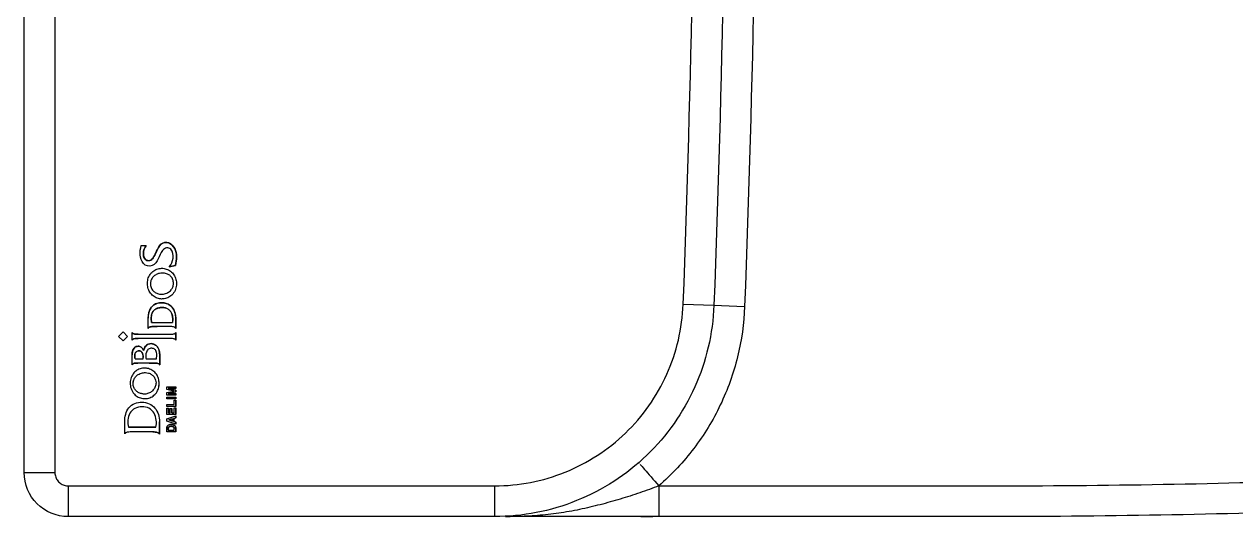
# Model space of a CAD drawing. Extents: x 63834 to 66260, y 58119 to 61549.
# Drawn here: x 64440.8 to 64716.8, y 60142.9 to 60255 of the extents above; entities that cross this region are included whole.
import ezdxf

# ---------------------------------------------------------------- set-up
doc = ezdxf.new("R2010")
doc.units = 0
doc.header["$MEASUREMENT"] = 0
doc.layers.add('1', color=7, linetype='CONTINUOUS')

msp = doc.modelspace()

# ---------------------------------------------------------------- linework, layer by layer
at = {"layer": '1', "color": 7}
for p, q in [((64467.5, 60204.64), (64468.65, 60204.64)), ((64468.65, 60204.64), (64468.65, 60204.64)), ((64475.52, 60201.59), (64475.27, 60200.07)), ((64475.27, 60200.07), (64475.52, 60201.59)), ((64475.52, 60201.59), (64475.52, 60201.59)), ((64475.27, 60200.07), (64473.89, 60199.75)), ((64473.89, 60199.75), (64475.27, 60200.07)), ((64473.89, 60199.75), (64473.89, 60199.75)), ((64475.27, 60200.07), (64475.27, 60200.07)), ((64469.6, 60195.95), (64469.6, 60195.95)), ((64475.52, 60195.92), (64475.52, 60195.92)), ((64590.96, 60191.27), (64597.95, 60191)), ((64597.95, 60191), (64604.95, 60190.74)), ((64469.07, 60185.73), (64469.07, 60188.06)), ((64475.36, 60188.02), (64475.36, 60185.73)), ((64475.36, 60188.02), (64475.37, 60188.02)), ((64475.37, 60185.73), (64475.37, 60188.02)), ((64462.34, 60183.93), (64463.34, 60184.94)), ((64463.34, 60184.94), (64463.35, 60184.94)), ((64463.34, 60184.94), (64464.35, 60183.93)), ((64464.35, 60183.93), (64463.35, 60184.94)), ((64465.41, 60183.03), (64465.41, 60184.84)), ((64465.41, 60184.84), (64465.41, 60184.84)), ((64469.07, 60185.73), (64469.07, 60185.73)), ((64469.86, 60187.12), (64474.61, 60187.12)), ((64474.61, 60187.12), (64474.61, 60187.12)), ((64475.36, 60185.73), (64475.37, 60185.73)), ((64475.36, 60184.84), (64475.36, 60184.84)), ((64475.36, 60184.84), (64475.36, 60183.03)), ((64475.36, 60183.03), (64475.36, 60184.84)), ((64463.34, 60182.93), (64462.34, 60183.93)), ((64464.35, 60183.93), (64463.34, 60182.93)), ((64463.34, 60182.93), (64463.35, 60182.93)), ((64463.35, 60182.93), (64464.35, 60183.93)), ((64464.35, 60183.93), (64464.35, 60183.93)), ((64465.41, 60183.03), (64465.41, 60183.03)), ((64466.76, 60184.42), (64474.02, 60184.42)), ((64474.02, 60183.45), (64466.76, 60183.45)), ((64475.36, 60183.03), (64475.36, 60183.03)), ((64465.41, 60177.43), (64465.41, 60179.69)), ((64467.95, 60178.82), (64467.95, 60179.13)), ((64470.94, 60178.82), (64471.02, 60179.65)), ((64471.71, 60179), (64471.71, 60179)), ((64471.71, 60177.43), (64471.71, 60179)), ((64471.71, 60179), (64471.71, 60177.43)), ((64465.41, 60177.43), (64465.41, 60177.43)), ((64466.07, 60178.82), (64467.95, 60178.82)), ((64468.58, 60178.82), (64470.94, 60178.82)), ((64471.71, 60177.43), (64471.71, 60177.43)), ((64467.52, 60175.55), (64467.52, 60175.55)), ((64465.66, 60173.42), (64465.66, 60173.42)), ((64467.52, 60170.89), (64467.52, 60170.89)), ((64471.55, 60173.21), (64471.55, 60173.21)), ((64473.31, 60171.86), (64473.31, 60172.47)), ((64473.31, 60172.47), (64475.35, 60172.47)), ((64474.92, 60171.49), (64473.31, 60171.86)), ((64473.31, 60171.12), (64474.92, 60171.49)), ((64473.31, 60170.51), (64473.31, 60171.12)), ((64473.64, 60172.08), (64473.64, 60172.08)), ((64473.64, 60172.08), (64473.64, 60172.08)), ((64475.35, 60171.69), (64473.64, 60172.08)), ((64473.96, 60172.08), (64473.64, 60172.08)), ((64473.64, 60172.08), (64475.35, 60171.69)), ((64475.35, 60171.28), (64473.64, 60170.9)), ((64473.64, 60170.9), (64475.35, 60171.28)), ((64473.64, 60170.9), (64473.9, 60170.9)), ((64473.9, 60170.9), (64473.97, 60170.9)), ((64475.35, 60172.08), (64473.96, 60172.08)), ((64473.97, 60170.9), (64475.35, 60170.9)), ((64475.35, 60172.08), (64475.35, 60172.47)), ((64475.35, 60172.47), (64475.35, 60172.08)), ((64475.35, 60172.47), (64475.35, 60172.47)), ((64475.35, 60172.08), (64475.35, 60172.08)), ((64475.35, 60171.69), (64475.35, 60171.28)), ((64475.35, 60171.69), (64475.35, 60171.69)), ((64475.35, 60171.28), (64475.35, 60171.69)), ((64475.35, 60171.28), (64475.35, 60171.28)), ((64475.35, 60170.51), (64475.35, 60170.9)), ((64475.35, 60170.9), (64475.35, 60170.51)), ((64475.35, 60170.9), (64475.35, 60170.9)), ((64475.35, 60170.51), (64473.31, 60170.51)), ((64473.31, 60169.69), (64473.31, 60170.11)), ((64473.31, 60170.11), (64475.35, 60170.11)), ((64475.35, 60169.69), (64473.31, 60169.69)), ((64473.31, 60168.43), (64474.99, 60168.43)), ((64473.31, 60168), (64473.31, 60168.43)), ((64475.35, 60168), (64473.31, 60168)), ((64474.99, 60168.43), (64474.99, 60169.44)), ((64474.99, 60169.44), (64475.35, 60169.44)), ((64475.35, 60170.51), (64475.35, 60170.51)), ((64475.35, 60169.69), (64475.35, 60170.11)), ((64475.35, 60170.11), (64475.35, 60170.11)), ((64475.35, 60170.11), (64475.35, 60169.69)), ((64475.35, 60169.69), (64475.35, 60169.69)), ((64475.35, 60168), (64475.35, 60169.44)), ((64475.35, 60169.44), (64475.35, 60169.44)), ((64475.35, 60169.44), (64475.35, 60168)), ((64475.35, 60168), (64475.35, 60168)), ((64473.31, 60167.59), (64473.67, 60167.59)), ((64473.31, 60166.13), (64473.31, 60167.59)), ((64475.35, 60166.13), (64473.31, 60166.13)), ((64473.31, 60165.14), (64475.35, 60165.86)), ((64473.67, 60167.59), (64473.67, 60166.55)), ((64473.67, 60167.59), (64473.67, 60167.59)), ((64473.67, 60166.55), (64473.67, 60167.59)), ((64473.67, 60166.55), (64474.11, 60166.55)), ((64474.11, 60167.51), (64474.46, 60167.51)), ((64474.11, 60166.55), (64474.11, 60167.51)), ((64474.46, 60166.55), (64474.46, 60167.51)), ((64474.46, 60167.51), (64474.46, 60167.51)), ((64474.46, 60167.51), (64474.46, 60166.55)), ((64474.46, 60166.55), (64474.99, 60166.55)), ((64474.93, 60165.26), (64475.35, 60165.4)), ((64475.35, 60165.4), (64474.93, 60165.26)), ((64474.93, 60164.52), (64474.93, 60165.26)), ((64474.93, 60165.26), (64474.93, 60164.52)), ((64474.93, 60165.26), (64474.93, 60165.26)), ((64474.99, 60166.55), (64474.99, 60167.65)), ((64474.99, 60167.65), (64475.35, 60167.65)), ((64475.35, 60167.65), (64475.35, 60167.65)), ((64475.35, 60166.13), (64475.35, 60167.65)), ((64475.35, 60167.65), (64475.35, 60166.13)), ((64475.35, 60166.13), (64475.35, 60166.13)), ((64475.35, 60165.4), (64475.35, 60165.86)), ((64475.35, 60165.86), (64475.35, 60165.4)), ((64475.35, 60165.86), (64475.35, 60165.86)), ((64475.35, 60165.4), (64475.35, 60165.4)), ((64463.74, 60161.77), (64463.74, 60164.53)), ((64464.58, 60163.23), (64470.85, 60163.23)), ((64470.85, 60163.23), (64464.58, 60163.23)), ((64471.64, 60161.7), (64471.64, 60164.47)), ((64471.64, 60164.47), (64471.64, 60161.7)), ((64471.64, 60164.47), (64471.64, 60164.47)), ((64473.31, 60164.66), (64473.31, 60165.14)), ((64475.35, 60163.94), (64473.31, 60164.66)), ((64473.31, 60162.16), (64473.31, 60163.04)), ((64473.66, 60162.57), (64473.66, 60162.96)), ((64473.66, 60162.96), (64473.66, 60162.57)), ((64473.66, 60162.96), (64473.66, 60162.96)), ((64473.66, 60162.57), (64475, 60162.57)), ((64474.58, 60165.15), (64473.78, 60164.9)), ((64473.78, 60164.9), (64474.58, 60165.15)), ((64474.58, 60164.63), (64473.78, 60164.9)), ((64473.78, 60164.9), (64474.58, 60164.63)), ((64473.78, 60164.9), (64473.78, 60164.9)), ((64474.58, 60164.63), (64474.58, 60165.15)), ((64475.35, 60164.38), (64474.93, 60164.52)), ((64474.93, 60164.52), (64474.93, 60164.52)), ((64474.93, 60164.52), (64475.35, 60164.38)), ((64475, 60162.96), (64475, 60162.96)), ((64475, 60162.57), (64475, 60162.96)), ((64475.35, 60163.94), (64475.35, 60164.38)), ((64475.35, 60164.38), (64475.35, 60164.38)), ((64475.35, 60164.38), (64475.35, 60163.94)), ((64475.35, 60163.94), (64475.35, 60163.94)), ((64475.35, 60163.04), (64475.35, 60163.04)), ((64475.35, 60163.04), (64475.35, 60162.16)), ((64475.35, 60162.16), (64475.35, 60163.04)), ((64470.16, 60162.16), (64465.16, 60162.16)), ((64470.16, 60162.16), (64470.16, 60162.16)), ((64471.64, 60161.7), (64471.64, 60161.7)), ((64475.35, 60162.16), (64473.31, 60162.16)), ((64475.35, 60162.16), (64475.35, 60162.16)), ((64580.81, 60155.18), (64580.9, 60155.07)), ((64440.83, 60152.9), (64447.83, 60152.9)), ((64450.83, 60149.9), (64450.83, 60142.9)), ((64547.99, 60149.9), (64547.99, 60142.9))]:
    msp.add_line(p, q, dxfattribs=at)
for points, knots in [([(64585.4, 60542.9), (64599, 60542.9), (64612.59, 60542.89), (64639.78, 60542.9), (64653.38, 60542.93), (64694.16, 60542.8), (64721.32, 60542.26), (64802.71, 60538.92), (64856.84, 60534.62), (64917.61, 60527.33), (64924.36, 60526.51), (64937.85, 60524.62), (64944.6, 60523.45), (64964.69, 60519.43), (64977.82, 60516.02), (65003.6, 60507.8), (65016.24, 60502.99), (65034.83, 60494.71), (65040.96, 60491.77), (65053.11, 60485.55), (65059.13, 60482.28), (65076.54, 60471.64), (65087.09, 60463.09), (65106.07, 60443.26), (65114.1, 60432.34), (65124.01, 60414.52), (65126.98, 60408.29), (65132.02, 60395.62), (65134.12, 60389.18), (65137.49, 60376.07), (65138.77, 60369.4), (65140.46, 60355.83), (65140.86, 60348.97), (65140.8, 60335.39), (65140.34, 60328.64), (65138.56, 60315.19), (65137.23, 60308.48), (65131.94, 60288.62), (65126.81, 60276.09), (65116.74, 60258.32), (65112.96, 60252.55), (65104.78, 60241.66), (65100.37, 60236.51), (65090.93, 60226.81), (65085.89, 60222.25), (65075.17, 60213.73), (65069.54, 60209.82), (65057.88, 60202.83), (65051.91, 60199.6), (65039.79, 60193.46), (65033.65, 60190.54), (65014.94, 60182.28), (65002.21, 60177.5), (64976.48, 60169.41), (64963.44, 60166.08), (64943.62, 60162.17), (64936.97, 60161.03), (64923.57, 60159.19), (64916.85, 60158.37), (64856.3, 60151.14), (64802.17, 60146.84), (64720.92, 60143.52), (64693.82, 60142.99), (64653.17, 60142.86), (64639.61, 60142.9), (64612.51, 60142.9), (64598.96, 60142.9), (64585.4, 60142.9)], [0, 0, 0, 0, 0.03125, 0.03125, 0.0625, 0.0625, 0.125, 0.125, 0.25, 0.25, 0.265625, 0.265625, 0.28125, 0.28125, 0.3125, 0.3125, 0.34375, 0.34375, 0.359375, 0.359375, 0.375, 0.375, 0.40625, 0.40625, 0.4375, 0.4375, 0.453125, 0.453125, 0.46875, 0.46875, 0.484375, 0.484375, 0.5, 0.5, 0.515625, 0.515625, 0.53125, 0.53125, 0.5625, 0.5625, 0.578125, 0.578125, 0.59375, 0.59375, 0.609375, 0.609375, 0.625, 0.625, 0.640625, 0.640625, 0.65625, 0.65625, 0.6875, 0.6875, 0.71875, 0.71875, 0.734375, 0.734375, 0.75, 0.75, 0.875, 0.875, 0.9375, 0.9375, 0.96875, 0.96875, 1, 1, 1, 1]), ([(64585.4, 60149.9), (64598.73, 60149.9), (64612.05, 60149.9), (64638.69, 60149.9), (64652.02, 60149.86), (64691.98, 60149.97), (64718.62, 60150.47), (64798.5, 60153.63), (64851.69, 60157.79), (64917.87, 60165.51), (64931.1, 60167.05), (64957.17, 60171.83), (64970.03, 60174.93), (64995.41, 60182.55), (65007.93, 60187.07), (65026.44, 60194.95), (65032.52, 60197.74), (65044.51, 60203.65), (65050.43, 60206.74), (65062.02, 60213.37), (65067.66, 60216.98), (65078.43, 60225.11), (65083.51, 60229.48), (65093.01, 60238.83), (65097.45, 60243.8), (65105.67, 60254.33), (65109.48, 60259.95), (65119.65, 60277.29), (65124.83, 60289.56), (65130.18, 60309.02), (65131.53, 60315.63), (65133.33, 60328.85), (65133.8, 60335.49), (65133.86, 60348.84), (65133.45, 60355.59), (65131.75, 60368.92), (65130.47, 60375.47), (65127.06, 60388.34), (65124.94, 60394.66), (65119.84, 60407.08), (65116.85, 60413.16), (65110.19, 60424.73), (65106.5, 60430.27), (65098.4, 60440.87), (65093.97, 60445.94), (65084.45, 60455.46), (65079.42, 60459.87), (65068.85, 60467.98), (65063.29, 60471.65), (65051.7, 60478.38), (65045.73, 60481.52), (65033.74, 60487.48), (65027.68, 60490.29), (65009.32, 60498.19), (64996.83, 60502.76), (64971.38, 60510.51), (64958.4, 60513.69), (64931.95, 60518.63), (64918.67, 60520.19), (64852.28, 60527.96), (64799.05, 60532.13), (64719.03, 60535.32), (64692.33, 60535.82), (64652.24, 60535.93), (64638.87, 60535.9), (64612.13, 60535.89), (64598.77, 60535.9), (64585.4, 60535.9)], [0, 0, 0, 0, 0.03125, 0.03125, 0.0625, 0.0625, 0.125, 0.125, 0.25, 0.25, 0.28125, 0.28125, 0.3125, 0.3125, 0.34375, 0.34375, 0.359375, 0.359375, 0.375, 0.375, 0.390625, 0.390625, 0.40625, 0.40625, 0.421875, 0.421875, 0.4375, 0.4375, 0.46875, 0.46875, 0.484375, 0.484375, 0.5, 0.5, 0.515625, 0.515625, 0.53125, 0.53125, 0.546875, 0.546875, 0.5625, 0.5625, 0.578125, 0.578125, 0.59375, 0.59375, 0.609375, 0.609375, 0.625, 0.625, 0.640625, 0.640625, 0.65625, 0.65625, 0.6875, 0.6875, 0.71875, 0.71875, 0.75, 0.75, 0.875, 0.875, 0.9375, 0.9375, 0.96875, 0.96875, 1, 1, 1, 1]), ([(64440.83, 60152.9), (64440.83, 60157.56), (64440.83, 60162.23), (64440.83, 60185.56), (64440.83, 60204.23), (64440.83, 60297.56), (64440.83, 60372.23), (64440.83, 60475.56), (64440.83, 60504.23), (64440.83, 60532.9)], [0, 0, 0, 0, 0.036842, 0.036842, 0.184211, 0.184211, 0.773684, 0.773684, 1, 1, 1, 1]), ([(64447.83, 60532.9), (64447.83, 60528.23), (64447.83, 60523.56), (64447.83, 60500.23), (64447.83, 60481.56), (64447.83, 60388.23), (64447.83, 60313.56), (64447.83, 60210.23), (64447.83, 60181.56), (64447.83, 60152.9)], [0, 0, 0, 0, 0.036842, 0.036842, 0.184211, 0.184211, 0.773684, 0.773684, 1, 1, 1, 1]), ([(64473.89, 60199.75), (64474.34, 60200.32), (64474.64, 60201), (64474.86, 60202.42), (64474.74, 60203.23), (64473.98, 60204.01), (64473.61, 60204.14), (64472.89, 60204.04), (64472.58, 60203.8), (64471.92, 60202.93), (64471.69, 60202.23), (64471.06, 60200.93), (64470.63, 60200.27), (64469.27, 60199.79), (64468.45, 60199.97), (64467.49, 60201.06), (64467.31, 60201.8), (64467.21, 60203.24), (64467.29, 60203.95), (64467.5, 60204.64)], [0, 0, 0, 0, 0.125, 0.125, 0.25, 0.25, 0.3125, 0.3125, 0.375, 0.375, 0.5, 0.5, 0.625, 0.625, 0.75, 0.75, 0.875, 0.875, 1, 1, 1, 1]), ([(64468.65, 60204.64), (64468.22, 60204.15), (64468, 60203.51), (64467.96, 60202.55), (64468, 60202.22), (64468.24, 60201.62), (64468.45, 60201.34), (64469.06, 60201.11), (64469.41, 60201.15), (64469.97, 60201.48), (64470.16, 60201.75), (64470.66, 60202.57), (64470.89, 60203.17), (64471.46, 60204.31), (64471.8, 60204.89), (64472.94, 60205.47), (64473.66, 60205.34), (64474.72, 60204.63), (64475.1, 60204.08), (64475.52, 60202.87), (64475.52, 60202.23), (64475.52, 60201.59)], [0, 0, 0, 0, 0.125, 0.125, 0.1875, 0.1875, 0.25, 0.25, 0.3125, 0.3125, 0.375, 0.375, 0.5, 0.5, 0.625, 0.625, 0.75, 0.75, 0.875, 0.875, 1, 1, 1, 1]), ([(64475.52, 60201.59), (64475.52, 60202.22), (64475.52, 60202.86), (64475.1, 60204.07), (64474.73, 60204.62), (64473.66, 60205.34), (64472.95, 60205.47), (64471.8, 60204.89), (64471.45, 60204.3), (64470.88, 60203.15), (64470.65, 60202.54), (64470.15, 60201.73), (64469.95, 60201.46), (64469.39, 60201.14), (64469.04, 60201.11), (64468.44, 60201.35), (64468.23, 60201.63), (64468, 60202.24), (64467.96, 60202.56), (64468, 60203.52), (64468.22, 60204.15), (64468.65, 60204.64)], [0, 0, 0, 0, 0.125, 0.125, 0.25, 0.25, 0.375, 0.375, 0.5, 0.5, 0.625, 0.625, 0.6875, 0.6875, 0.75, 0.75, 0.8125, 0.8125, 0.875, 0.875, 1, 1, 1, 1]), ([(64468.91, 60196.01), (64468.91, 60196.42), (64468.97, 60196.84), (64469.24, 60197.6), (64469.44, 60197.97), (64469.95, 60198.57), (64470.25, 60198.82), (64470.89, 60199.18), (64471.23, 60199.31), (64471.94, 60199.44), (64472.32, 60199.45), (64473.03, 60199.33), (64473.38, 60199.22), (64474.02, 60198.88), (64474.32, 60198.65), (64474.83, 60198.1), (64475.04, 60197.78), (64475.35, 60197.1), (64475.45, 60196.72), (64475.49, 60196.34), (64475.51, 60196.2), (64475.52, 60196.06), (64475.52, 60195.92)], [0, 0, 0, 0, 0.115359, 0.115359, 0.230656, 0.230656, 0.337768, 0.337768, 0.438708, 0.438708, 0.542115, 0.542115, 0.642783, 0.642783, 0.747685, 0.747685, 0.852745, 0.852745, 0.96082, 0.96082, 0.96082, 1, 1, 1, 1]), ([(64474.83, 60195.97), (64474.83, 60196.26), (64474.78, 60196.55), (64474.59, 60197.1), (64474.44, 60197.36), (64474.08, 60197.76), (64473.87, 60197.92), (64473.39, 60198.17), (64473.1, 60198.26), (64472.52, 60198.35), (64472.22, 60198.35), (64471.57, 60198.27), (64471.22, 60198.17), (64470.65, 60197.87), (64470.41, 60197.7), (64470.02, 60197.3), (64469.86, 60197.05), (64469.66, 60196.56), (64469.61, 60196.31), (64469.6, 60196.02), (64469.6, 60195.99), (64469.6, 60195.95)], [0, 0, 0, 0, 0.110502, 0.110502, 0.220198, 0.220198, 0.316505, 0.316505, 0.427687, 0.427687, 0.540161, 0.540161, 0.676053, 0.676053, 0.783806, 0.783806, 0.892481, 0.892481, 0.986007, 0.986007, 1, 1, 1, 1]), ([(64472.34, 60198.34), (64472.2, 60198.34), (64472.06, 60198.33), (64471.57, 60198.27), (64471.22, 60198.17), (64470.65, 60197.87), (64470.41, 60197.7), (64470.02, 60197.3), (64469.86, 60197.05), (64469.66, 60196.56), (64469.61, 60196.31), (64469.6, 60196.02), (64469.6, 60195.99), (64469.6, 60195.95)], [0, 0, 0, 0, 0.10214, 0.10214, 0.367477, 0.367477, 0.577869, 0.577869, 0.790063, 0.790063, 0.972679, 0.972679, 1, 1, 1, 1]), ([(64472.17, 60199.43), (64472.34, 60199.43), (64472.51, 60199.42), (64473.03, 60199.33), (64473.38, 60199.22), (64474.02, 60198.88), (64474.32, 60198.65), (64474.83, 60198.1), (64475.04, 60197.78), (64475.35, 60197.1), (64475.45, 60196.72), (64475.49, 60196.34), (64475.51, 60196.2), (64475.52, 60196.06), (64475.52, 60195.92)], [0, 0, 0, 0, 0.095473, 0.095473, 0.294336, 0.294336, 0.501566, 0.501566, 0.709106, 0.709106, 0.922602, 0.922602, 0.922602, 1, 1, 1, 1]), ([(64475.52, 60195.92), (64475.52, 60195.49), (64475.44, 60195.06), (64475.16, 60194.26), (64474.95, 60193.88), (64474.42, 60193.26), (64474.11, 60193.01), (64473.45, 60192.66), (64473.1, 60192.54), (64472.39, 60192.42), (64472.01, 60192.42), (64471.3, 60192.56), (64470.96, 60192.68), (64470.33, 60193.03), (64470.04, 60193.27), (64469.55, 60193.81), (64469.35, 60194.14), (64469.05, 60194.83), (64468.96, 60195.21), (64468.92, 60195.6), (64468.91, 60195.74), (64468.9, 60195.88), (64468.91, 60196.01)], [0, 0, 0, 0, 0.119175, 0.119175, 0.238401, 0.238401, 0.346691, 0.346691, 0.446555, 0.446555, 0.549643, 0.549643, 0.648681, 0.648681, 0.7503, 0.7503, 0.854056, 0.854056, 0.961514, 0.961514, 0.961514, 1, 1, 1, 1]), ([(64469.6, 60195.95), (64469.6, 60195.65), (64469.65, 60195.35), (64469.85, 60194.78), (64470, 60194.52), (64470.37, 60194.11), (64470.58, 60193.95), (64471.07, 60193.69), (64471.36, 60193.6), (64471.96, 60193.52), (64472.26, 60193.52), (64472.89, 60193.61), (64473.22, 60193.72), (64473.81, 60194.04), (64474.09, 60194.26), (64474.46, 60194.71), (64474.6, 60194.93), (64474.78, 60195.42), (64474.83, 60195.7), (64474.83, 60195.97)], [0, 0, 0, 0, 0.113108, 0.113108, 0.225249, 0.225249, 0.322278, 0.322278, 0.434429, 0.434429, 0.547634, 0.547634, 0.67512, 0.67512, 0.802224, 0.802224, 0.897215, 0.897215, 1, 1, 1, 1]), ([(64469.6, 60195.95), (64469.6, 60195.65), (64469.65, 60195.35), (64469.85, 60194.78), (64470, 60194.52), (64470.37, 60194.11), (64470.58, 60193.95), (64471.07, 60193.69), (64471.37, 60193.6), (64471.8, 60193.54), (64471.95, 60193.53), (64472.1, 60193.53)], [0, 0, 0, 0, 0.231092, 0.231092, 0.460207, 0.460207, 0.658448, 0.658448, 0.887584, 0.887584, 1, 1, 1, 1]), ([(64475.52, 60195.92), (64475.52, 60195.49), (64475.45, 60195.06), (64475.16, 60194.26), (64474.95, 60193.88), (64474.42, 60193.26), (64474.11, 60193.01), (64473.45, 60192.66), (64473.1, 60192.54), (64472.58, 60192.45), (64472.4, 60192.44), (64472.23, 60192.44)], [0, 0, 0, 0, 0.240589, 0.240589, 0.48128, 0.48128, 0.699894, 0.699894, 0.901499, 0.901499, 1, 1, 1, 1]), ([(64475.37, 60188.02), (64475.37, 60188.46), (64475.31, 60188.91), (64475.07, 60189.69), (64474.9, 60190.04), (64474.46, 60190.65), (64474.18, 60190.92), (64473.57, 60191.3), (64473.26, 60191.43), (64472.6, 60191.58), (64472.26, 60191.6), (64471.93, 60191.58), (64471.53, 60191.56), (64471.13, 60191.47), (64470.46, 60191.15), (64470.16, 60190.93), (64469.93, 60190.67), (64469.73, 60190.45), (64469.56, 60190.19), (64469.26, 60189.53), (64469.15, 60189.09), (64469.1, 60188.66), (64469.08, 60188.46), (64469.07, 60188.26), (64469.07, 60188.06)], [0, 0, 0, 0, 0.125283, 0.125283, 0.231026, 0.231026, 0.33771, 0.33771, 0.431815, 0.431815, 0.526318, 0.526318, 0.526318, 0.638022, 0.638022, 0.737684, 0.737684, 0.737684, 0.821655, 0.821655, 0.944011, 0.944011, 0.944011, 1, 1, 1, 1]), ([(64469.07, 60188.06), (64469.07, 60188.96), (64469.27, 60189.87), (64470.4, 60191.26), (64471.31, 60191.6), (64473.09, 60191.58), (64473.97, 60191.2), (64475.13, 60189.82), (64475.36, 60188.91), (64475.36, 60188.02)], [0, 0, 0, 0, 0.25, 0.25, 0.5, 0.5, 0.75, 0.75, 1, 1, 1, 1]), ([(64474.61, 60187.12), (64474.69, 60187.51), (64474.7, 60187.92), (64474.6, 60188.63), (64474.51, 60188.96), (64474.26, 60189.48), (64474.12, 60189.69), (64473.76, 60190.04), (64473.55, 60190.19), (64473.11, 60190.39), (64472.88, 60190.45), (64472.28, 60190.53), (64471.88, 60190.51), (64471.27, 60190.37), (64471.02, 60190.29), (64470.59, 60190.04), (64470.4, 60189.87), (64470.11, 60189.5), (64470.01, 60189.3), (64469.82, 60188.79), (64469.77, 60188.46), (64469.75, 60187.79), (64469.79, 60187.45), (64469.86, 60187.12)], [0, 0, 0, 0, 0.123458, 0.123458, 0.225147, 0.225147, 0.302548, 0.302548, 0.380475, 0.380475, 0.451832, 0.451832, 0.570881, 0.570881, 0.648066, 0.648066, 0.726311, 0.726311, 0.792909, 0.792909, 0.895153, 0.895153, 1, 1, 1, 1]), ([(64469.86, 60187.12), (64469.78, 60187.47), (64469.75, 60187.84), (64469.79, 60188.57), (64469.86, 60188.94), (64470.01, 60189.27), (64470.1, 60189.47), (64470.22, 60189.66), (64470.53, 60189.98), (64470.71, 60190.12), (64471.15, 60190.34), (64471.43, 60190.42), (64472.09, 60190.52), (64472.5, 60190.52), (64472.88, 60190.44), (64473.11, 60190.39), (64473.35, 60190.3), (64473.76, 60190.05), (64473.94, 60189.88), (64474.24, 60189.51), (64474.36, 60189.3), (64474.58, 60188.76), (64474.65, 60188.41), (64474.69, 60187.75), (64474.67, 60187.43), (64474.61, 60187.12)], [0, 0, 0, 0, 0.113043, 0.113043, 0.227076, 0.227076, 0.227076, 0.295596, 0.295596, 0.364319, 0.364319, 0.450402, 0.450402, 0.572718, 0.572718, 0.572718, 0.64731, 0.64731, 0.722239, 0.722239, 0.793861, 0.793861, 0.903027, 0.903027, 1, 1, 1, 1]), ([(64547.99, 60149.9), (64550.76, 60149.9), (64553.48, 60150.16), (64558.85, 60151.2), (64561.51, 60151.99), (64566.62, 60154.05), (64569.04, 60155.3), (64573.64, 60158.28), (64575.83, 60160.01), (64579.77, 60163.81), (64581.55, 60165.88), (64584.72, 60170.38), (64586.1, 60172.8), (64589.45, 60180.27), (64590.75, 60185.73), (64590.96, 60191.27)], [0, 0, 0, 0, 0.125, 0.125, 0.25, 0.25, 0.375, 0.375, 0.5, 0.5, 0.625, 0.625, 0.75, 0.75, 1, 1, 1, 1]), ([(64597.95, 60191), (64597.71, 60184.56), (64596.2, 60178.22), (64592.3, 60169.52), (64590.7, 60166.71), (64587.02, 60161.48), (64584.95, 60159.08), (64580.36, 60154.66), (64577.81, 60152.64), (64572.47, 60149.18), (64569.65, 60147.72), (64563.71, 60145.33), (64560.61, 60144.41), (64554.38, 60143.21), (64551.21, 60142.9), (64547.99, 60142.9)], [0, 0, 0, 0, 0.25, 0.25, 0.375, 0.375, 0.5, 0.5, 0.625, 0.625, 0.75, 0.75, 0.875, 0.875, 1, 1, 1, 1]), ([(64604.95, 60190.74), (64604.8, 60186.83), (64604.25, 60183), (64602.41, 60175.51), (64601.08, 60171.8), (64597.74, 60164.81), (64595.73, 60161.52), (64591.04, 60155.34), (64588.35, 60152.46), (64585.4, 60149.9)], [0, 0, 0, 0, 0.25, 0.25, 0.5, 0.5, 0.75, 0.75, 1, 1, 1, 1]), ([(64466.76, 60184.42), (64466.54, 60184.42), (64466.31, 60184.41), (64465.97, 60184.45), (64465.85, 60184.48), (64465.67, 60184.56), (64465.61, 60184.59), (64465.5, 60184.69), (64465.46, 60184.75), (64465.42, 60184.82), (64465.42, 60184.83), (64465.41, 60184.84)], [0, 0, 0, 0, 0.451156, 0.451156, 0.69448, 0.69448, 0.83659, 0.83659, 0.980456, 0.980456, 1, 1, 1, 1]), ([(64465.41, 60184.84), (64465.44, 60184.78), (64465.48, 60184.72), (64465.57, 60184.63), (64465.62, 60184.59), (64465.77, 60184.51), (64465.87, 60184.48), (64466.1, 60184.43), (64466.23, 60184.42), (64466.5, 60184.41), (64466.63, 60184.42), (64466.76, 60184.42)], [0, 0, 0, 0, 0.130992, 0.130992, 0.261486, 0.261486, 0.470268, 0.470268, 0.733459, 0.733459, 1, 1, 1, 1]), ([(64469.07, 60185.73), (64469.09, 60185.78), (64469.12, 60185.84), (64469.19, 60185.93), (64469.24, 60185.97), (64469.36, 60186.04), (64469.44, 60186.07), (64469.8, 60186.17), (64470.11, 60186.15), (64470.64, 60186.15), (64470.87, 60186.15), (64471.11, 60186.15)], [0, 0, 0, 0, 0.07938, 0.07938, 0.158794, 0.158794, 0.272717, 0.272717, 0.677052, 0.677052, 1, 1, 1, 1]), ([(64475.36, 60185.73), (64475.2, 60185.95), (64474.94, 60186.1), (64474.39, 60186.17), (64474.12, 60186.15), (64473.3, 60186.15), (64472.2, 60186.15), (64471.1, 60186.15), (64470.28, 60186.15), (64470, 60186.16), (64469.46, 60186.1), (64469.16, 60185.99), (64469.07, 60185.73)], [0, 0, 0, 0, 0.125, 0.125, 0.25, 0.25, 0.5, 0.75, 0.75, 0.875, 0.875, 1, 1, 1, 1]), ([(64474.02, 60184.42), (64474.24, 60184.42), (64474.47, 60184.41), (64474.81, 60184.45), (64474.93, 60184.48), (64475.1, 60184.56), (64475.17, 60184.59), (64475.27, 60184.69), (64475.32, 60184.75), (64475.35, 60184.82), (64475.36, 60184.83), (64475.36, 60184.84)], [0, 0, 0, 0, 0.450644, 0.450644, 0.693935, 0.693935, 0.83644, 0.83644, 0.980614, 0.980614, 1, 1, 1, 1]), ([(64466.76, 60183.45), (64466.54, 60183.45), (64466.31, 60183.46), (64465.97, 60183.42), (64465.85, 60183.39), (64465.67, 60183.31), (64465.61, 60183.28), (64465.51, 60183.18), (64465.46, 60183.12), (64465.42, 60183.05), (64465.42, 60183.04), (64465.41, 60183.03)], [0, 0, 0, 0, 0.450015, 0.450015, 0.6923, 0.6923, 0.832974, 0.832974, 0.975164, 0.975164, 1, 1, 1, 1]), ([(64465.41, 60183.03), (64465.44, 60183.09), (64465.48, 60183.14), (64465.57, 60183.24), (64465.62, 60183.28), (64465.76, 60183.36), (64465.86, 60183.39), (64466.09, 60183.44), (64466.22, 60183.45), (64466.49, 60183.45), (64466.63, 60183.45), (64466.76, 60183.45)], [0, 0, 0, 0, 0.131748, 0.131748, 0.26324, 0.26324, 0.464261, 0.464261, 0.730386, 0.730386, 1, 1, 1, 1]), ([(64468.04, 60180.72), (64468.1, 60180.98), (64468.19, 60181.22), (64468.42, 60181.61), (64468.54, 60181.77), (64468.84, 60182.03), (64469.01, 60182.13), (64469.36, 60182.25), (64469.53, 60182.27), (64469.89, 60182.28), (64470.08, 60182.25), (64470.43, 60182.13), (64470.6, 60182.05), (64470.91, 60181.82), (64471.06, 60181.67), (64471.32, 60181.33), (64471.44, 60181.11), (64471.64, 60180.56), (64471.68, 60180.2), (64471.7, 60179.84), (64471.71, 60179.56), (64471.71, 60179.28), (64471.71, 60179)], [0, 0, 0, 0, 0.113898, 0.113898, 0.199854, 0.199854, 0.286685, 0.286685, 0.362277, 0.362277, 0.444347, 0.444347, 0.525313, 0.525313, 0.614755, 0.614755, 0.718987, 0.718987, 0.876318, 0.876318, 0.876318, 1, 1, 1, 1]), ([(64471.71, 60179), (64471.71, 60179.46), (64471.72, 60179.92), (64471.6, 60180.65), (64471.52, 60180.92), (64471.27, 60181.42), (64471.1, 60181.64), (64470.73, 60181.96), (64470.55, 60182.08), (64470.16, 60182.23), (64469.95, 60182.28), (64469.56, 60182.28), (64469.37, 60182.25), (64469.02, 60182.13), (64468.85, 60182.03), (64468.57, 60181.8), (64468.46, 60181.67), (64468.23, 60181.32), (64468.13, 60181.08), (64468.06, 60180.8), (64468.05, 60180.76), (64468.04, 60180.72)], [0, 0, 0, 0, 0.202849, 0.202849, 0.325183, 0.325183, 0.448823, 0.448823, 0.540835, 0.540835, 0.633633, 0.633633, 0.714685, 0.714685, 0.797631, 0.797631, 0.872726, 0.872726, 0.983263, 0.983263, 1, 1, 1, 1]), ([(64475.36, 60183.03), (64475.34, 60183.09), (64475.3, 60183.14), (64475.22, 60183.24), (64475.16, 60183.27), (64475.02, 60183.35), (64474.93, 60183.38), (64474.7, 60183.43), (64474.56, 60183.44), (64474.29, 60183.45), (64474.16, 60183.45), (64474.02, 60183.45)], [0, 0, 0, 0, 0.126575, 0.126575, 0.252688, 0.252688, 0.453282, 0.453282, 0.724703, 0.724703, 1, 1, 1, 1]), ([(64468.04, 60180.72), (64467.95, 60180.95), (64467.82, 60181.17), (64467.55, 60181.43), (64467.45, 60181.51), (64467.21, 60181.62), (64467.08, 60181.66), (64466.83, 60181.68), (64466.7, 60181.68), (64466.42, 60181.63), (64466.27, 60181.58), (64466.03, 60181.42), (64465.93, 60181.33), (64465.73, 60181.09), (64465.65, 60180.93), (64465.48, 60180.49), (64465.44, 60180.2), (64465.42, 60179.84), (64465.41, 60179.76), (64465.41, 60179.69)], [0, 0, 0, 0, 0.168217, 0.168217, 0.256663, 0.256663, 0.345343, 0.345343, 0.433216, 0.433216, 0.539565, 0.539565, 0.628875, 0.628875, 0.751172, 0.751172, 0.949067, 0.949067, 1, 1, 1, 1]), ([(64465.41, 60179.69), (64465.41, 60180.07), (64465.46, 60180.46), (64465.6, 60180.81), (64465.66, 60180.95), (64465.74, 60181.09), (64465.93, 60181.33), (64466.05, 60181.44), (64466.3, 60181.59), (64466.43, 60181.64), (64466.7, 60181.68), (64466.83, 60181.68), (64467.09, 60181.65), (64467.22, 60181.62), (64467.45, 60181.51), (64467.55, 60181.43), (64467.77, 60181.21), (64467.88, 60181.05), (64467.99, 60180.84), (64468.02, 60180.78), (64468.04, 60180.72)], [0, 0, 0, 0, 0.263107, 0.263107, 0.263107, 0.367995, 0.367995, 0.474406, 0.474406, 0.568675, 0.568675, 0.657641, 0.657641, 0.745294, 0.745294, 0.833032, 0.833032, 0.957956, 0.957956, 1, 1, 1, 1]), ([(64466.07, 60178.82), (64466.05, 60179.05), (64466.02, 60179.28), (64466, 60179.51), (64465.99, 60179.63), (64466, 60179.76), (64466.07, 60180), (64466.12, 60180.12), (64466.25, 60180.32), (64466.34, 60180.41), (64466.53, 60180.53), (64466.63, 60180.58), (64466.84, 60180.63), (64466.94, 60180.64), (64467.13, 60180.64), (64467.21, 60180.62), (64467.37, 60180.56), (64467.44, 60180.52), (64467.58, 60180.4), (64467.64, 60180.31), (64467.78, 60180.08), (64467.84, 60179.92), (64467.93, 60179.55), (64467.95, 60179.34), (64467.95, 60179.13)], [0, 0, 0, 0, 0.15652, 0.15652, 0.15652, 0.242309, 0.242309, 0.328348, 0.328348, 0.411544, 0.411544, 0.484395, 0.484395, 0.557133, 0.557133, 0.613359, 0.613359, 0.669777, 0.669777, 0.740345, 0.740345, 0.855757, 0.855757, 1, 1, 1, 1]), ([(64467.95, 60179.13), (64467.95, 60179.43), (64467.91, 60179.73), (64467.8, 60180), (64467.77, 60180.1), (64467.72, 60180.19), (64467.6, 60180.37), (64467.52, 60180.45), (64467.37, 60180.56), (64467.3, 60180.59), (64467.14, 60180.63), (64467.06, 60180.64), (64466.86, 60180.64), (64466.73, 60180.61), (64466.51, 60180.52), (64466.4, 60180.46), (64466.24, 60180.3), (64466.18, 60180.21), (64466.08, 60180.03), (64466.04, 60179.92), (64466, 60179.69), (64466, 60179.56), (64466.03, 60179.23), (64466.05, 60179.03), (64466.07, 60178.82)], [0, 0, 0, 0, 0.203144, 0.203144, 0.203144, 0.275655, 0.275655, 0.349347, 0.349347, 0.403872, 0.403872, 0.458146, 0.458146, 0.54365, 0.54365, 0.62697, 0.62697, 0.698119, 0.698119, 0.77341, 0.77341, 0.85808, 0.85808, 1, 1, 1, 1]), ([(64471.02, 60179.65), (64471.04, 60179.85), (64471.03, 60180.06), (64470.95, 60180.41), (64470.9, 60180.55), (64470.75, 60180.79), (64470.67, 60180.89), (64470.48, 60181.04), (64470.37, 60181.11), (64470.14, 60181.19), (64470.02, 60181.21), (64469.77, 60181.23), (64469.62, 60181.22), (64469.37, 60181.15), (64469.25, 60181.09), (64469.05, 60180.95), (64468.96, 60180.87), (64468.78, 60180.64), (64468.71, 60180.48), (64468.57, 60180.1), (64468.54, 60179.86), (64468.54, 60179.63), (64468.54, 60179.36), (64468.56, 60179.09), (64468.58, 60178.82)], [0, 0, 0, 0, 0.11547, 0.11547, 0.20048, 0.20048, 0.269847, 0.269847, 0.339509, 0.339509, 0.405587, 0.405587, 0.484779, 0.484779, 0.553625, 0.553625, 0.62226, 0.62226, 0.717352, 0.717352, 0.849613, 0.849613, 0.849613, 1, 1, 1, 1]), ([(64466.75, 60177.85), (64466.53, 60177.85), (64466.3, 60177.86), (64465.96, 60177.82), (64465.84, 60177.79), (64465.67, 60177.71), (64465.61, 60177.68), (64465.5, 60177.58), (64465.46, 60177.52), (64465.42, 60177.45), (64465.42, 60177.44), (64465.41, 60177.43)], [0, 0, 0, 0, 0.44969, 0.44969, 0.692173, 0.692173, 0.833586, 0.833586, 0.976489, 0.976489, 1, 1, 1, 1]), ([(64465.41, 60177.43), (64465.44, 60177.49), (64465.48, 60177.54), (64465.57, 60177.64), (64465.62, 60177.68), (64465.76, 60177.76), (64465.86, 60177.79), (64466.09, 60177.84), (64466.22, 60177.85), (64466.49, 60177.85), (64466.62, 60177.85), (64466.75, 60177.85)], [0, 0, 0, 0, 0.132724, 0.132724, 0.265186, 0.265186, 0.46758, 0.46758, 0.73205, 0.73205, 1, 1, 1, 1]), ([(64471.55, 60173.21), (64471.57, 60173.58), (64471.53, 60173.96), (64471.32, 60174.67), (64471.16, 60175.02), (64470.72, 60175.62), (64470.45, 60175.89), (64469.85, 60176.32), (64469.5, 60176.48), (64468.79, 60176.69), (64468.41, 60176.73), (64467.67, 60176.68), (64467.3, 60176.6), (64466.62, 60176.31), (64466.31, 60176.11), (64466.03, 60175.87)], [0, 0, 0, 0, 0.143386, 0.143386, 0.286773, 0.286773, 0.430159, 0.430159, 0.573546, 0.573546, 0.716932, 0.716932, 0.860319, 0.860319, 1, 1, 1, 1]), ([(64471.71, 60177.43), (64471.68, 60177.49), (64471.64, 60177.54), (64471.55, 60177.64), (64471.5, 60177.68), (64471.35, 60177.76), (64471.25, 60177.79), (64470.79, 60177.88), (64470.42, 60177.85), (64469.5, 60177.85), (64468.95, 60177.85), (64467.85, 60177.85), (64467.3, 60177.85), (64466.75, 60177.85)], [0, 0, 0, 0, 0.038204, 0.038204, 0.076289, 0.076289, 0.136577, 0.136577, 0.352182, 0.352182, 0.676091, 0.676091, 1, 1, 1, 1]), ([(64471.55, 60173.21), (64471.57, 60173.58), (64471.53, 60173.96), (64471.32, 60174.67), (64471.16, 60175.02), (64470.73, 60175.62), (64470.45, 60175.89), (64469.85, 60176.32), (64469.5, 60176.48), (64468.85, 60176.67), (64468.55, 60176.71), (64468.24, 60176.71)], [0, 0, 0, 0, 0.207494, 0.207494, 0.414987, 0.414987, 0.622481, 0.622481, 0.829974, 0.829974, 1, 1, 1, 1]), ([(64469.29, 60177.85), (64469.57, 60177.85), (64469.85, 60177.85), (64470.32, 60177.85), (64470.51, 60177.85), (64470.89, 60177.85), (64471.09, 60177.83), (64471.34, 60177.76), (64471.41, 60177.73), (64471.54, 60177.65), (64471.6, 60177.59), (64471.67, 60177.5), (64471.69, 60177.46), (64471.71, 60177.43)], [0, 0, 0, 0, 0.325851, 0.325851, 0.548935, 0.548935, 0.77452, 0.77452, 0.863226, 0.863226, 0.953527, 0.953527, 1, 1, 1, 1]), ([(64466.03, 60175.87), (64465.74, 60175.58), (64465.5, 60175.23), (64465.14, 60174.47), (64465.03, 60174.06), (64464.94, 60173.23), (64464.97, 60172.8), (64465.17, 60171.99), (64465.34, 60171.6), (64465.56, 60171.25), (64465.72, 60171.01), (64465.9, 60170.78), (64466.11, 60170.58)], [0, 0, 0, 0, 0.213565, 0.213565, 0.427131, 0.427131, 0.640696, 0.640696, 0.854262, 0.854262, 0.854262, 1, 1, 1, 1]), ([(64465.66, 60173.42), (64465.69, 60173.69), (64465.76, 60173.96), (64465.99, 60174.46), (64466.15, 60174.69), (64466.54, 60175.08), (64466.76, 60175.24), (64467.17, 60175.44), (64467.34, 60175.51), (64467.52, 60175.55)], [0, 0, 0, 0, 0.273762, 0.273762, 0.547524, 0.547524, 0.821286, 0.821286, 1, 1, 1, 1]), ([(64465.66, 60173.42), (64465.68, 60173.69), (64465.76, 60173.96), (64465.99, 60174.46), (64466.15, 60174.69), (64466.54, 60175.08), (64466.76, 60175.24), (64467.17, 60175.44), (64467.34, 60175.51), (64467.52, 60175.55)], [0, 0, 0, 0, 0.273762, 0.273762, 0.547524, 0.547524, 0.821286, 0.821286, 1, 1, 1, 1]), ([(64467.52, 60175.55), (64467.82, 60175.64), (64468.15, 60175.69), (64468.69, 60175.67), (64468.91, 60175.63), (64469.12, 60175.58)], [0, 0, 0, 0, 0.596134, 0.596134, 1, 1, 1, 1]), ([(64469.12, 60175.58), (64469.38, 60175.51), (64469.62, 60175.39), (64470.06, 60175.09), (64470.25, 60174.9), (64470.56, 60174.47), (64470.69, 60174.23), (64470.82, 60173.77), (64470.86, 60173.56), (64470.86, 60173.35)], [0, 0, 0, 0, 0.263483, 0.263483, 0.526967, 0.526967, 0.79045, 0.79045, 1, 1, 1, 1]), ([(64467.52, 60170.89), (64467.27, 60170.94), (64467.01, 60171.04), (64466.56, 60171.3), (64466.36, 60171.48), (64466.02, 60171.88), (64465.89, 60172.11), (64465.7, 60172.6), (64465.65, 60172.87), (64465.64, 60173.23), (64465.65, 60173.32), (64465.66, 60173.42)], [0, 0, 0, 0, 0.229293, 0.229293, 0.458587, 0.458587, 0.68788, 0.68788, 0.917174, 0.917174, 1, 1, 1, 1]), ([(64467.52, 60170.89), (64467.27, 60170.94), (64467.02, 60171.04), (64466.56, 60171.3), (64466.36, 60171.48), (64466.02, 60171.88), (64465.89, 60172.11), (64465.7, 60172.6), (64465.65, 60172.87), (64465.64, 60173.23), (64465.65, 60173.32), (64465.66, 60173.42)], [0, 0, 0, 0, 0.229293, 0.229293, 0.458587, 0.458587, 0.68788, 0.68788, 0.917174, 0.917174, 1, 1, 1, 1]), ([(64466.11, 60170.58), (64466.38, 60170.34), (64466.7, 60170.14), (64467.37, 60169.86), (64467.73, 60169.77), (64468.46, 60169.73), (64468.84, 60169.77), (64469.54, 60169.97), (64469.88, 60170.13), (64470.47, 60170.55), (64470.74, 60170.81), (64471.16, 60171.41), (64471.33, 60171.74), (64471.53, 60172.45), (64471.57, 60172.84), (64471.55, 60173.21)], [0, 0, 0, 0, 0.142331, 0.142331, 0.284662, 0.284662, 0.426993, 0.426993, 0.569324, 0.569324, 0.711655, 0.711655, 0.853987, 0.853987, 1, 1, 1, 1]), ([(64470.86, 60173.35), (64470.85, 60173.05), (64470.79, 60172.76), (64470.58, 60172.21), (64470.43, 60171.95), (64470.05, 60171.5), (64469.82, 60171.3), (64469.31, 60171), (64469.02, 60170.9), (64468.44, 60170.78), (64468.14, 60170.78), (64467.74, 60170.83), (64467.63, 60170.86), (64467.52, 60170.89)], [0, 0, 0, 0, 0.186096, 0.186096, 0.372193, 0.372193, 0.558289, 0.558289, 0.744386, 0.744386, 0.930482, 0.930482, 1, 1, 1, 1]), ([(64468.23, 60170.79), (64468.1, 60170.79), (64467.98, 60170.8), (64467.74, 60170.83), (64467.63, 60170.86), (64467.52, 60170.89)], [0, 0, 0, 0, 0.536195, 0.536195, 1, 1, 1, 1]), ([(64468.1, 60169.75), (64468.46, 60169.73), (64468.84, 60169.77), (64469.54, 60169.97), (64469.88, 60170.13), (64470.47, 60170.55), (64470.74, 60170.81), (64471.16, 60171.41), (64471.33, 60171.74), (64471.53, 60172.45), (64471.58, 60172.84), (64471.55, 60173.21)], [0, 0, 0, 0, 0.198924, 0.198924, 0.397906, 0.397906, 0.596888, 0.596888, 0.79587, 0.79587, 1, 1, 1, 1]), ([(64463.74, 60164.53), (64463.74, 60165.66), (64463.98, 60166.8), (64465.4, 60168.55), (64466.55, 60168.98), (64468.78, 60168.95), (64469.89, 60168.47), (64471.33, 60166.74), (64471.64, 60165.6), (64471.64, 60164.47)], [0, 0, 0, 0, 0.25, 0.25, 0.5, 0.5, 0.75, 0.75, 1, 1, 1, 1]), ([(64470.85, 60163.23), (64471.06, 60164.31), (64470.96, 60165.45), (64470.14, 60166.89), (64469.74, 60167.3), (64468.77, 60167.8), (64468.21, 60167.9), (64467.12, 60167.88), (64466.56, 60167.78), (64465.57, 60167.31), (64465.15, 60166.92), (64464.34, 60165.48), (64464.34, 60164.3), (64464.58, 60163.23)], [0, 0, 0, 0, 0.25, 0.25, 0.375, 0.375, 0.5, 0.5, 0.625, 0.625, 0.75, 0.75, 1, 1, 1, 1]), ([(64473.31, 60163.04), (64473.31, 60163.17), (64473.33, 60163.3), (64473.41, 60163.48), (64473.45, 60163.54), (64473.56, 60163.66), (64473.63, 60163.71), (64473.79, 60163.8), (64473.88, 60163.83), (64474.16, 60163.88), (64474.36, 60163.9), (64474.69, 60163.84), (64474.83, 60163.79), (64475.02, 60163.69), (64475.09, 60163.64), (64475.21, 60163.53), (64475.25, 60163.46), (64475.32, 60163.31), (64475.33, 60163.24), (64475.35, 60163.12), (64475.35, 60163.08), (64475.35, 60163.04)], [0, 0, 0, 0, 0.13127, 0.13127, 0.202429, 0.202429, 0.28998, 0.28998, 0.381207, 0.381207, 0.580756, 0.580756, 0.720319, 0.720319, 0.800998, 0.800998, 0.882512, 0.882512, 0.956537, 0.956537, 1, 1, 1, 1]), ([(64475.35, 60163.04), (64475.35, 60163.13), (64475.34, 60163.23), (64475.29, 60163.39), (64475.25, 60163.46), (64475.16, 60163.59), (64475.1, 60163.64), (64474.92, 60163.75), (64474.78, 60163.81), (64474.51, 60163.88), (64474.36, 60163.88), (64474.08, 60163.87), (64473.95, 60163.85), (64473.73, 60163.77), (64473.65, 60163.72), (64473.52, 60163.62), (64473.47, 60163.57), (64473.39, 60163.45), (64473.36, 60163.38), (64473.32, 60163.22), (64473.31, 60163.13), (64473.31, 60163.04)], [0, 0, 0, 0, 0.097002, 0.097002, 0.173462, 0.173462, 0.250175, 0.250175, 0.389596, 0.389596, 0.535797, 0.535797, 0.669946, 0.669946, 0.763086, 0.763086, 0.835595, 0.835595, 0.908619, 0.908619, 1, 1, 1, 1]), ([(64475, 60162.96), (64475, 60163.02), (64474.99, 60163.07), (64474.96, 60163.17), (64474.94, 60163.21), (64474.89, 60163.28), (64474.85, 60163.31), (64474.76, 60163.37), (64474.7, 60163.39), (64474.52, 60163.44), (64474.4, 60163.45), (64474.17, 60163.45), (64474.06, 60163.44), (64473.92, 60163.39), (64473.88, 60163.38), (64473.81, 60163.34), (64473.78, 60163.32), (64473.74, 60163.27), (64473.72, 60163.24), (64473.69, 60163.17), (64473.67, 60163.11), (64473.66, 60163.03), (64473.66, 60163), (64473.66, 60162.96)], [0, 0, 0, 0, 0.085826, 0.085826, 0.155579, 0.155579, 0.22556, 0.22556, 0.326534, 0.326534, 0.521955, 0.521955, 0.690683, 0.690683, 0.760094, 0.760094, 0.812737, 0.812737, 0.86525, 0.86525, 0.948451, 0.948451, 1, 1, 1, 1]), ([(64473.66, 60162.96), (64473.66, 60163.03), (64473.67, 60163.1), (64473.7, 60163.2), (64473.71, 60163.23), (64473.76, 60163.29), (64473.78, 60163.32), (64473.86, 60163.37), (64473.91, 60163.39), (64474.06, 60163.44), (64474.17, 60163.45), (64474.4, 60163.45), (64474.53, 60163.44), (64474.69, 60163.39), (64474.75, 60163.37), (64474.83, 60163.32), (64474.87, 60163.3), (64474.93, 60163.23), (64474.95, 60163.2), (64474.98, 60163.12), (64474.99, 60163.07), (64475, 60163.01), (64475, 60162.99), (64475, 60162.96)], [0, 0, 0, 0, 0.105317, 0.105317, 0.164157, 0.164157, 0.223923, 0.223923, 0.306489, 0.306489, 0.479315, 0.479315, 0.674221, 0.674221, 0.759309, 0.759309, 0.827827, 0.827827, 0.896418, 0.896418, 0.964794, 0.964794, 1, 1, 1, 1]), ([(64465.16, 60162.16), (64465.1, 60162.16), (64465.04, 60162.16), (64464.75, 60162.16), (64464.51, 60162.15), (64464.18, 60162.08), (64464.09, 60162.04), (64463.93, 60161.96), (64463.86, 60161.91), (64463.78, 60161.82), (64463.76, 60161.8), (64463.74, 60161.77)], [0, 0, 0, 0, 0.115192, 0.115192, 0.579752, 0.579752, 0.774347, 0.774347, 0.935767, 0.935767, 1, 1, 1, 1]), ([(64470.16, 60162.16), (64470.21, 60162.16), (64470.26, 60162.16), (64470.53, 60162.16), (64470.74, 60162.15), (64471.08, 60162.08), (64471.21, 60162.04), (64471.45, 60161.9), (64471.55, 60161.81), (64471.64, 60161.7)], [0, 0, 0, 0, 0.096877, 0.096877, 0.486487, 0.486487, 0.741217, 0.741217, 1, 1, 1, 1]), ([(64471.64, 60161.7), (64471.55, 60161.8), (64471.45, 60161.89), (64471.22, 60162.03), (64471.09, 60162.08), (64470.83, 60162.14), (64470.69, 60162.15), (64470.5, 60162.16), (64470.43, 60162.16), (64470.33, 60162.16), (64470.29, 60162.16), (64470.23, 60162.16), (64470.19, 60162.16), (64470.16, 60162.16)], [0, 0, 0, 0, 0.252096, 0.252096, 0.504251, 0.504251, 0.750353, 0.750353, 0.875135, 0.875135, 0.937565, 0.937565, 1, 1, 1, 1]), ([(64581.16, 60154.78), (64581.39, 60154.51), (64581.73, 60154.12), (64583, 60152.65), (64584.2, 60151.28), (64585.4, 60149.9)], [0, 0, 0, 0, 0.33466, 0.33466, 1, 1, 1, 1]), ([(64450.83, 60142.9), (64448.19, 60142.9), (64445.6, 60143.98), (64441.92, 60147.67), (64440.83, 60150.26), (64440.83, 60152.9)], [0, 0, 0, 0, 0.5, 0.5, 1, 1, 1, 1]), ([(64447.83, 60152.9), (64447.83, 60152.56), (64447.89, 60152.22), (64448.11, 60151.59), (64448.28, 60151.29), (64448.7, 60150.76), (64448.96, 60150.53), (64449.53, 60150.18), (64449.85, 60150.04), (64450.18, 60149.97), (64450.39, 60149.92), (64450.61, 60149.9), (64450.83, 60149.9)], [0, 0, 0, 0, 0.214941, 0.214941, 0.429881, 0.429881, 0.644822, 0.644822, 0.859762, 0.859762, 0.859762, 1, 1, 1, 1]), ([(64450.83, 60149.9), (64455.5, 60149.9), (64460.17, 60149.9), (64483.5, 60149.9), (64502.17, 60149.9), (64529.89, 60149.9), (64538.94, 60149.9), (64547.99, 60149.9)], [0, 0, 0, 0, 0.144103, 0.144103, 0.720515, 0.720515, 1, 1, 1, 1]), ([(64585.4, 60149.9), (64583.99, 60149.34), (64581.1, 60148.29), (64578.12, 60147.34), (64575.11, 60146.44), (64572.05, 60145.58), (64568.93, 60144.85), (64565.78, 60144.19), (64562.6, 60143.63), (64559.38, 60143.26), (64556.14, 60143.02), (64554.52, 60142.96), (64552.1, 60142.91), (64551.3, 60142.91), (64550.51, 60142.9)], [0, 0, 0, 0, 0.133576, 0.267152, 0.267152, 0.400728, 0.534304, 0.534304, 0.66788, 0.801456, 0.801456, 0.935032, 0.935032, 1, 1, 1, 1]), ([(64585.4, 60149.9), (64585.4, 60148.06), (64585.4, 60146.24), (64585.4, 60143.97), (64585.4, 60143.3), (64585.4, 60143.03)], [0, 0, 0, 0, 0.570301, 0.570301, 1, 1, 1, 1]), ([(64547.99, 60142.9), (64543.32, 60142.9), (64538.65, 60142.9), (64524.65, 60142.9), (64515.32, 60142.9), (64487.6, 60142.9), (64469.22, 60142.9), (64450.83, 60142.9)], [0, 0, 0, 0, 0.144103, 0.144103, 0.432309, 0.432309, 1, 1, 1, 1]), ([(64490.85, 60142.9), (64483.44, 60142.9), (64470.1, 60142.9), (64456.76, 60142.9), (64450.83, 60142.9)], [0, 0, 0, 0, 0.555872, 1, 1, 1, 1]), ([(64547.99, 60142.9), (64543.32, 60142.9), (64538.65, 60142.9), (64524.65, 60142.9), (64515.32, 60142.9), (64487.6, 60142.9), (64469.22, 60142.9), (64450.83, 60142.9)], [0, 0, 0, 0, 0.144103, 0.144103, 0.432309, 0.432309, 1, 1, 1, 1]), ([(64520.85, 60142.9), (64520.85, 60142.9), (64520.04, 60142.9), (64517.27, 60142.9), (64515.33, 60142.9), (64513.35, 60142.9)], [0, 0, 0, 0, 0.5, 0.5, 1, 1, 1, 1])]:
    msp.add_open_spline(points, degree=3, knots=knots, dxfattribs=at)
for points, degree in [([(64590.96, 60191.27), (64594.79, 60292.32), (64594.79, 60393.48), (64590.96, 60494.53)], 3), ([(64597.95, 60494.79), (64601.79, 60393.57), (64601.79, 60292.23), (64597.95, 60191)], 3), ([(64604.95, 60495.06), (64608.8, 60393.66), (64608.8, 60292.14), (64604.95, 60190.74)], 3), ([(64472.18, 60191.59), (64472.15, 60191.59), (64472.13, 60191.59)], 2), ([(64467.52, 60175.55), (64467.82, 60175.64), (64468.15, 60175.69), (64468.47, 60175.67)], 3), ([(64474.3, 60163.88), (64474.29, 60163.88), (64474.29, 60163.88)], 2), ([(64550.44, 60142.9), (64551.05, 60142.89), (64551.54, 60142.9)], 2), ([(64585.4, 60142.9), (64574.12, 60142.9), (64562.83, 60142.9), (64551.54, 60142.9)], 3), ([(64581.29, 60142.9), (64583.36, 60142.89), (64585.4, 60143.03)], 2), ([(64585.4, 60143.03), (64585.4, 60142.94), (64585.4, 60142.9), (64585.4, 60142.9)], 3)]:
    msp.add_open_spline(points, degree=degree, dxfattribs=at)

doc.saveas('drawing.dxf')
